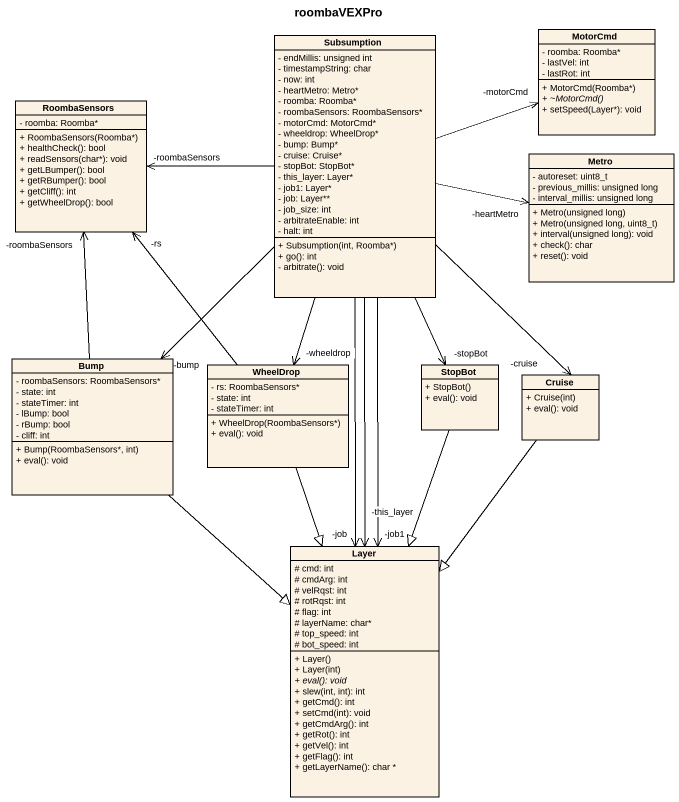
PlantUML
@startuml
title roombaVEXPro
hide circle
hide empty members
skinparam classAttributeIconSize 0
class MotorCmd {
  - roomba: Roomba*
  - lastVel: int
  - lastRot: int
  + MotorCmd(Roomba*)
  {abstract} + ~MotorCmd()
  + setSpeed(Layer*): void
}
class Subsumption {
  - endMillis: unsigned int
  - timestampString: char
  - now: int
  - heartMetro: Metro*
  - roomba: Roomba*
  - roombaSensors: RoombaSensors*
  - motorCmd: MotorCmd*
  - wheeldrop: WheelDrop*
  - bump: Bump*
  - cruise: Cruise*
  - stopBot: StopBot*
  - this_layer: Layer*
  - job1: Layer*
  - job: Layer**
  - job_size: int
  - arbitrateEnable: int
  - halt: int
  + Subsumption(int, Roomba*)
  + go(): int
  - arbitrate(): void
}
class RoombaSensors {
  - roomba: Roomba*
  + RoombaSensors(Roomba*)
  + healthCheck(): bool
  + readSensors(char*): void
  + getLBumper(): bool
  + getRBumper(): bool
  + getCliff(): int
  + getWheelDrop(): bool
}
class Metro {
  - autoreset: uint8_t
  - previous_millis: unsigned long
  - interval_millis: unsigned long
  + Metro(unsigned long)
  + Metro(unsigned long, uint8_t)
  + interval(unsigned long): void
  + check(): char
  + reset(): void
}
class Bump {
  - roombaSensors: RoombaSensors*
  - state: int
  - stateTimer: int
  - lBump: bool
  - rBump: bool
  - cliff: int
  + Bump(RoombaSensors*, int)
  + eval(): void
}
class WheelDrop {
  - rs: RoombaSensors*
  - state: int
  - stateTimer: int
  + WheelDrop(RoombaSensors*)
  + eval(): void
}
class StopBot {
  + StopBot()
  + eval(): void
}
class Cruise {
  + Cruise(int)
  + eval(): void
}
class Layer {
  # cmd: int
  # cmdArg: int
  # velRqst: int
  # rotRqst: int
  # flag: int
  # layerName: char*
  # top_speed: int
  # bot_speed: int
  + Layer()
  + Layer(int)
  {abstract} + eval(): void
  + slew(int, int): int
  + getCmd(): int
  + setCmd(int): void
  + getCmdArg(): int
  + getRot(): int
  + getVel(): int
  + getFlag(): int
  + getLayerName(): char *
}
Subsumption -right-> "-motorCmd" MotorCmd
Subsumption -left-> "-roombaSensors" RoombaSensors
Subsumption -right-> "-heartMetro" Metro
Subsumption --> "-bump" Bump
Subsumption --> "-wheeldrop" WheelDrop
Subsumption --> "-stopBot" StopBot
Subsumption --> "-cruise" Cruise
Subsumption --> "-job" Layer
Subsumption --> "-job1" Layer
Subsumption --> "-this_layer" Layer
Bump -up-> "-roombaSensors" RoombaSensors
Bump --|> Layer
WheelDrop -up-> "-rs" RoombaSensors
WheelDrop --|> Layer
StopBot --|> Layer
Cruise --|> Layer
@enduml
